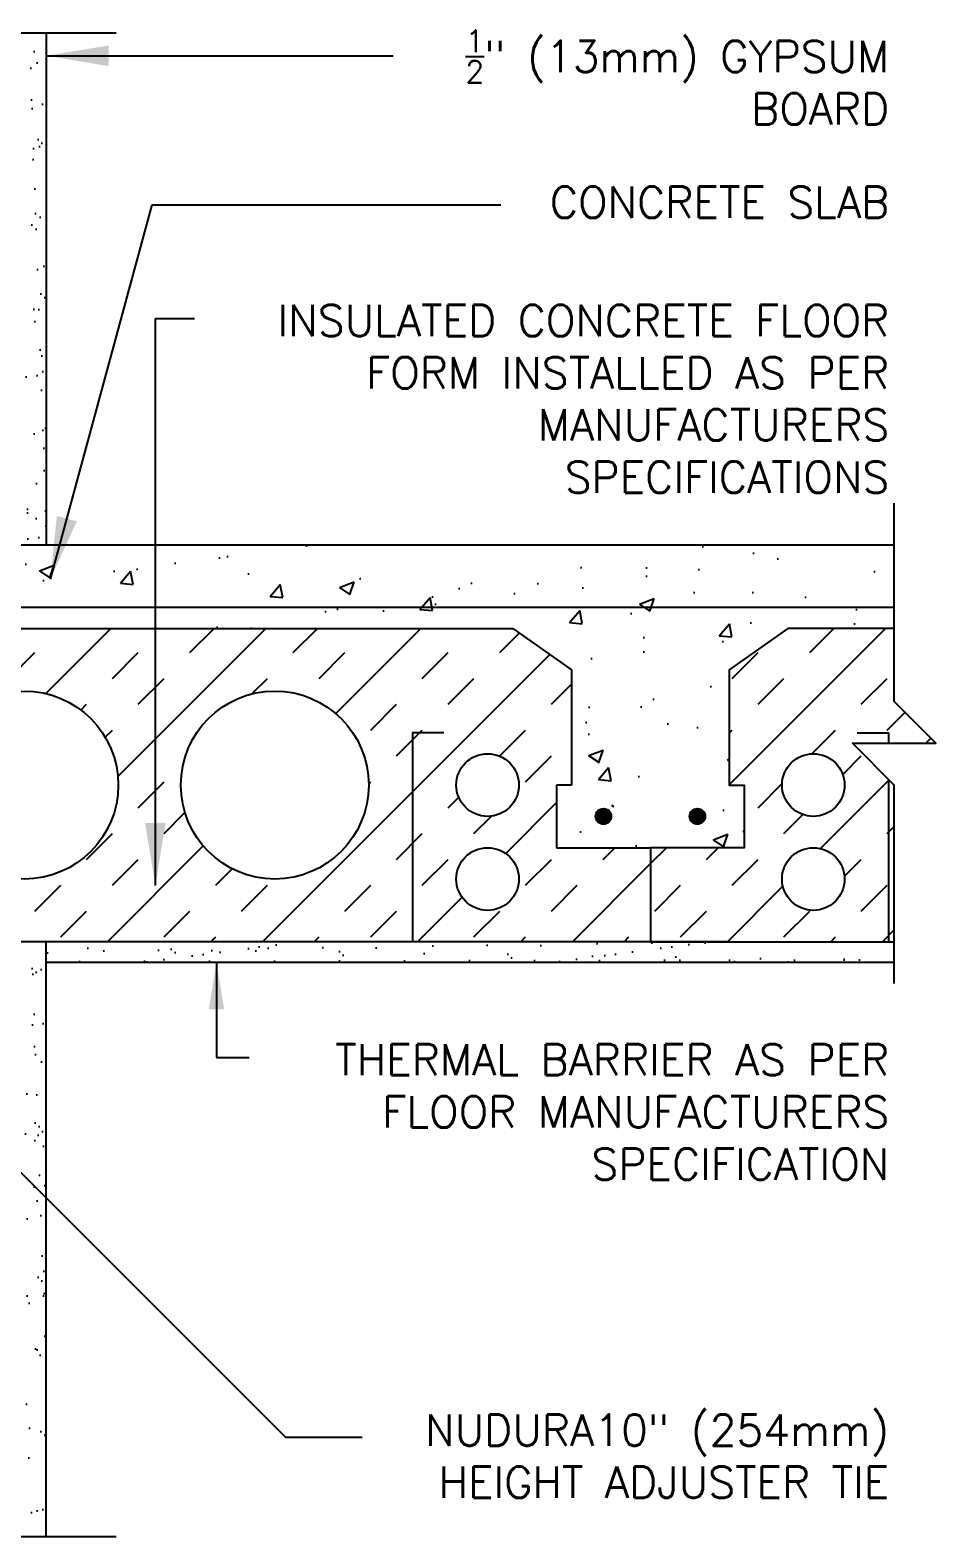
# Model space of a CAD drawing. Header units: inches. Extents: x 191 to 299, y 36 to 108.
# Drawn here: x 276.88 to 298.59, y 71.17 to 107.24 of the extents above; entities that cross this region are included whole.
import ezdxf

# ---------------------------------------------------------------- set-up
doc = ezdxf.new("R2010")
doc.units = ezdxf.units.IN
doc.header["$LTSCALE"] = 0.5
doc.header["$MEASUREMENT"] = 0
for name, color, linetype in [('HATCH', 12, 'Continuous'), ('line25', 2, 'Continuous'), ('LINE3', 3, 'Continuous'), ('LINE9', 9, 'Continuous'), ('TEXT', 4, 'Continuous')]:
    doc.layers.add(name, color=color, linetype=linetype)
doc.styles.add('DIM', font='romans.shx', dxfattribs={"width": 0.7})
doc.styles.add('ROMANS', font='romans.shx', dxfattribs={"height": 0.75})
doc.styles.get("Standard").update_dxf_attribs({"font": 'romans.shx', "height": 0.75})
doc.linetypes.add('STEEL', pattern='A,0.5,-0.2,["X",Standard,S=0.1,R=0,X=-0.1,Y=-0.05],-0.1', length=0.8)
doc.dimstyles.new('ext_12', dxfattribs={"dimscale": 12, "dimtxt": 0.09375, "dimasz": 0.09375, "dimexe": 0.09375, "dimexo": 0.0625, "dimgap": 0.0625, "dimtad": 1, "dimdec": 1, "dimzin": 2, "dimdsep": 46, "dimlunit": 4, "dimtxsty": 'DIM', "dimcen": 0.09, "dimdle": 0.09375, "dimclrt": 4, "dimadec": 0, "dimazin": 0, "dimtfac": 1, "dimtdec": 1, "dimtmove": 2, "dimatfit": 3, "dimfxl": 1, "dimfrac": 2, "dimtolj": 1, "dimtzin": 0, "dimarcsym": 0})
doc.dimstyles.new('ext_8', dxfattribs={"dimscale": 8, "dimtxt": 0.09375, "dimasz": 0.09375, "dimexe": 0.09375, "dimexo": 0.0625, "dimgap": 0.0625, "dimtad": 1, "dimdec": 1, "dimzin": 3, "dimdsep": 46, "dimlunit": 4, "dimtxsty": 'DIM', "dimcen": 0.09, "dimdle": 0.09375, "dimclrt": 4, "dimadec": 0, "dimazin": 0, "dimtfac": 1, "dimtdec": 1, "dimtmove": 2, "dimatfit": 3, "dimfxl": 1, "dimfrac": 2, "dimtolj": 1, "dimtzin": 0, "dimarcsym": 0})
pattern_1 = [(37.5, (79.0104, -47.49384), (-0.0314967, 0.963412), [0, -0.76, 0, -0.85, 0, -0.8125]), (7.5, (79.0104, -47.4938), (0.8848884, 1.411073), [0, -0.41, 0, -0.685, 0, -0.2625]), (327.5, (78.3954, -47.49384), (1.557071, 0.0028295), [0, -0.25, 0, -0.9, 0, -1.175]), (317.5, (78.3954, -47.4938), (1.503063, 0.438838), [0, -0.125, 0, -0.59, 0, -0.675])]

msp = doc.modelspace()

# ---------------------------------------------------------------- hatches: boundary and pattern name
at = {"layer": 'HATCH'}
h = msp.add_hatch(dxfattribs=at)
h.set_pattern_fill('AR-SAND', color=256, scale=0.5, style=0)
h.set_pattern_definition(pattern_1)
h.paths.add_polyline_path([(277.268, 107.166), (276.768, 107.166), (276.768, 98.166), (276.768, 94.916), (277.268, 94.916)])
h = msp.add_hatch(dxfattribs=at)
h.set_pattern_fill('AR-CONC', color=256, scale=0.5)
h.set_pattern_definition([(50, (0, 0), (3.5863, -0.31376), [0.375, -4.125]), (355, (0, 0), (-0.693757, 3.76096), [0.3, -3.3]), (100.4514, (0.299, -0.026), (2.892544, 3.4472), [0.3187, -3.50571]), (46.1842, (0, 1), (5.336207, -0.827596), [0.5625, -6.1875]), (96.6356, (0.4447, 0.931), (4.67331, 4.87059), [0.47805, -5.25857]), (351.1842, (0, 1), (4.67331, 4.87059), [0.45, -4.95]), (21, (0.5, 0.75), (2.984535, -2.013094), [0.375, -4.125]), (326, (0.5, 0.75), (1.216577, 3.62575), [0.3, -3.3]), (71.4514, (0.7487, 0.5822), (4.20111, 1.612656), [0.3187, -3.50571]), (37.5, (0, 0), (0.0607993, 1.6644693), [0, -3.26, 0, -3.35, 0, -3.3125]), (7.5, (0, 0), (1.315348, 1.972059), [0, -1.91, 0, -3.185, 0, -1.2625]), (327.5, (-1.115, 0), (2.669112, -0.1127744), [0, -1.25, 0, -3.9, 0, -5.175]), (317.5, (-1.615, 0), (2.91593, 0.500525), [0, -1.625, 0, -2.59, 0, -3.675])])
h.paths.add_polyline_path([(274.143, 90.916), (276.143, 92.916), (288.452, 92.916), (289.856, 91.926), (289.856, 89.166), (289.496, 89.166), (289.496, 87.666), (291.746, 87.666), (293.996, 87.666), (293.996, 89.166), (293.636, 89.166), (293.636, 91.926), (295.04, 92.916), (297.586, 92.916), (297.586, 94.916), (274.143, 94.916), (274.143, 94.824), (274.063, 94.744), (273.973, 94.744), (273.943, 94.774), (273.793, 94.774, -0.414214), (273.743, 94.824), (273.643, 94.824), (273.643, 95.02, 0.129832), (273.52, 94.916, 0.520567), (272.881, 94.924, 0.520567), (272.471, 94.924, 0.520567), (271.888, 94.924, 0.210681), (271.643, 95.073, 0.210681), (271.398, 94.924, 0.520567), (270.816, 94.924, 0.520567), (270.406, 94.924, 0.520567), (269.766, 94.916, 0.079956), (269.696, 94.988, 0.079956), (269.627, 94.916, 0.520567), (268.987, 94.924, 0.520567), (268.577, 94.924, 0.520567), (267.995, 94.924, 0.520567), (267.413, 94.924, 0.520567), (267.011, 94.924, 0.520567), (266.306, 94.924, 0.520567), (265.844, 94.924, 0.520567), (265.573, 94.924, 0.520567), (264.893, 94.924, 0.520567), (264.704, 94.924, 0.069351), (264.643, 94.994), (264.643, 94.824), (264.543, 94.824, -0.414214), (264.493, 94.774), (264.393, 94.774), (264.343, 94.774), (264.313, 94.744), (264.223, 94.744), (264.143, 94.824), (264.143, 94.521), (264.508, 94.521), (264.508, 93.321), (264.143, 93.321), (264.143, 92.571), (264.508, 92.571), (264.508, 91.371), (264.143, 91.371), (264.143, 90.621), (264.508, 90.621), (264.508, 89.541), (264.143, 89.541), (264.143, 88.791), (264.508, 88.791), (264.508, 87.711), (264.143, 87.711), (264.143, 86.961), (264.508, 86.961), (264.508, 85.761), (264.143, 85.761), (264.143, 85.457, -0.506254), (264.683, 85.429, -0.520567), (264.872, 85.429, -0.520567), (265.552, 85.429, -0.520567), (265.823, 85.429, -0.520567), (266.285, 85.429, -0.520567), (266.99, 85.429, -0.520567), (267.392, 85.429, -0.520567), (267.974, 85.429, -0.520567), (268.556, 85.429, -0.520567), (268.966, 85.429, -0.520567), (269.606, 85.421, -0.520567), (270.122, 85.421, -0.520567), (270.639, 85.421, -0.520567), (271.278, 85.429, -0.520567), (271.688, 85.429, -0.376132), (272.143, 85.541, -0.376132), (272.598, 85.429, -0.520567), (273.008, 85.429, -0.520567), (273.648, 85.421, -0.486615), (274.143, 85.448)])
h = msp.add_hatch(dxfattribs=at)
h.set_pattern_fill('AR-SAND', color=256, scale=0.5, style=0)
h.set_pattern_definition(pattern_1)
h.paths.add_polyline_path([(277.268, 85.416), (276.768, 85.416), (276.768, 80.166), (276.768, 71.166), (277.268, 71.166)])
h = msp.add_hatch(dxfattribs=at)
h.set_pattern_fill('AR-SAND', color=256, scale=0.5, style=0)
h.set_pattern_definition([(37.5, (74.207, 11.2777), (-0.0314967, 0.963412), [0, -0.76, 0, -0.85, 0, -0.8125]), (7.5, (74.207, 11.2777), (0.8848884, 1.411073), [0, -0.41, 0, -0.685, 0, -0.2625]), (327.5, (73.592, 11.2777), (1.557071, 0.0028295), [0, -0.25, 0, -0.9, 0, -1.175]), (317.5, (73.592, 11.2777), (1.503063, 0.438838), [0, -0.125, 0, -0.59, 0, -0.675])])
h.paths.add_polyline_path([(297.586, 84.916), (297.586, 85.416), (291.746, 85.416), (277.268, 85.416), (277.268, 84.916)])
at = {"layer": 'LINE3'}
for points in [[(290.809, 88.416, 1), (290.434, 88.416, 1)], [(293.059, 88.416, 1), (292.684, 88.416, 1)]]:
    msp.add_hatch(color=256, dxfattribs=at).paths.add_polyline_path(points)

# ---------------------------------------------------------------- linework, layer by layer
at = {"layer": 'HATCH'}
for p, q in [((285.662, 94.897), (285.662, 94.897)), ((277.258, 91.357), (278.817, 92.916)), ((278.987, 89.373), (282.53, 92.916)), ((280.713, 92.337), (281.292, 92.916)), ((283.187, 92.337), (283.767, 92.916)), ((284.205, 90.879), (286.242, 92.916)), ((288.137, 92.337), (288.607, 92.807)), ((293.636, 89.174), (297.379, 92.916)), ((295.562, 92.337), (296.141, 92.916)), ((276.382, 91.718), (277, 92.337)), ((278.856, 91.718), (279.475, 92.337)), ((282.454, 85.416), (289.333, 92.295)), ((283.806, 91.718), (284.425, 92.337)), ((286.281, 91.718), (286.9, 92.337)), ((293.706, 91.718), (294.324, 92.337)), ((279.475, 91.099), (280.094, 91.718)), ((282.199, 91.348), (282.569, 91.718)), ((286.9, 91.099), (287.519, 91.718)), ((294.324, 91.099), (294.943, 91.718)), ((296.799, 91.099), (297.418, 91.718)), ((289.375, 91.099), (289.856, 91.581)), ((278.101, 90.962), (278.238, 91.099)), ((285.044, 90.48), (285.662, 91.099)), ((297.418, 90.48), (297.845, 90.907)), ((278.685, 90.309), (278.856, 90.48)), ((285.662, 89.862), (286.281, 90.48)), ((288.137, 89.862), (288.756, 90.48)), ((293.636, 90.411), (293.706, 90.48)), ((295.615, 89.915), (296.181, 90.48)), ((298.341, 90.166), (298.463, 90.288)), ((288.756, 89.243), (289.375, 89.862)), ((296.356, 89.418), (296.799, 89.862)), ((279.475, 88.624), (280.094, 89.243)), ((284.996, 89.196), (285.044, 89.243)), ((294.324, 88.624), (294.9, 89.2)), ((295.821, 87.646), (297.463, 89.288)), ((286.9, 88.624), (287.152, 88.876)), ((288.278, 87.527), (289.496, 88.746)), ((280.094, 88.005), (280.595, 88.507)), ((287.519, 88.005), (287.935, 88.422)), ((293.158, 88.442), (293.158, 88.442)), ((294.943, 88.005), (295.397, 88.46)), ((297.418, 88.005), (297.586, 88.173)), ((278.238, 87.387), (278.856, 88.005)), ((278.742, 85.416), (281.033, 87.707)), ((285.662, 87.387), (286.281, 88.005)), ((290.612, 87.387), (290.891, 87.666)), ((291.746, 87.284), (292.129, 87.666)), ((293.087, 87.387), (293.366, 87.666)), ((278.856, 86.768), (279.475, 87.387)), ((286.281, 86.768), (286.9, 87.387)), ((288.756, 86.768), (289.375, 87.387)), ((293.706, 86.768), (294.324, 87.387)), ((296.396, 86.984), (296.799, 87.387)), ((281.331, 86.768), (281.725, 87.161)), ((289.879, 85.416), (291.746, 87.284)), ((277, 86.149), (277.619, 86.768)), ((281.95, 86.149), (282.569, 86.768)), ((284.425, 86.149), (285.044, 86.768)), ((289.375, 86.149), (289.993, 86.768)), ((291.85, 86.149), (292.468, 86.768)), ((293.591, 85.416), (294.919, 86.744)), ((296.799, 86.149), (297.418, 86.768)), ((286.166, 85.416), (287.232, 86.482)), ((277.619, 85.531), (278.238, 86.149)), ((280.094, 85.531), (280.713, 86.149)), ((285.044, 85.531), (285.662, 86.149)), ((287.519, 85.531), (288.137, 86.149)), ((292.468, 85.531), (293.087, 86.149)), ((294.943, 85.531), (295.562, 86.149)), ((281.217, 85.416), (281.331, 85.531)), ((283.692, 85.416), (283.806, 85.531)), ((288.641, 85.416), (288.756, 85.531)), ((291.116, 85.416), (291.231, 85.531)), ((296.066, 85.416), (296.181, 85.531)), ((297.303, 85.416), (297.586, 85.698))]:
    msp.add_line(p, q, dxfattribs=at)
at = {"layer": 'line25'}
for p, q in [((274.143, 94.916), (297.586, 94.916)), ((276.143, 92.916), (288.452, 92.916)), ((288.452, 92.916), (289.856, 91.926)), ((289.856, 91.926), (289.856, 89.166)), ((289.856, 89.166), (289.496, 89.166)), ((289.496, 89.166), (289.496, 87.666)), ((289.496, 87.666), (291.746, 87.666)), ((291.746, 87.666), (291.746, 85.416)), ((293.591, 85.416), (274.143, 85.416))]:
    msp.add_line(p, q, dxfattribs=at)
msp.add_lwpolyline([(297.586, 92.916), (295.04, 92.916), (293.636, 91.926), (293.636, 89.166), (293.996, 89.166), (293.996, 87.666), (291.746, 87.666), (291.746, 85.416), (297.586, 85.416)], dxfattribs=at)
at = {"layer": 'LINE3', "linetype": 'STEEL'}
msp.add_line((297.586, 93.416), (276.143, 93.416), dxfattribs=at)
at = {"layer": 'LINE3'}
for centre in [(290.621, 88.416), (292.871, 88.416)]:
    msp.add_circle(centre, 0.188, dxfattribs=at)
at = {"layer": 'LINE9'}
for p, q in [((278.943, 107.166), (268.143, 107.166)), ((277.268, 107.166), (277.268, 94.916)), ((277.268, 71.166), (277.268, 85.416)), ((297.586, 84.916), (277.268, 84.916)), ((278.943, 71.166), (268.143, 71.166))]:
    msp.add_line(p, q, dxfattribs=at)
for points in [[(297.586, 84.416), (297.586, 89.166), (296.586, 90.166), (298.586, 90.166), (297.586, 91.166), (297.586, 95.916)], [(286.795, 90.416), (286.045, 90.416), (286.045, 85.416)], [(296.698, 90.416), (297.448, 90.416), (297.448, 90.166)], [(297.448, 89.304), (297.448, 85.416)]]:
    msp.add_lwpolyline(points, dxfattribs=at)
for centre, radius in [((276.746, 89.166), 2.25), ((282.746, 89.166), 2.25), ((287.844, 89.166), 0.75), ((295.649, 89.166), 0.75), ((287.844, 86.916), 0.75), ((295.649, 86.916), 0.75)]:
    msp.add_circle(centre, radius, dxfattribs=at)

# ---------------------------------------------------------------- texts
at = {"layer": 'TEXT', "char_height": 0.75, "attachment_point": 6, "style": 'ROMANS'}
for s, insert, width in [('\\A1; {\\H0.7x;\\S1/2;}" (13mm) GYPSUM BOARD', (297.47, 106.111), 12.17415), ('\\A1;CONCRETE SLAB', (297.47, 103.119), 12.17415), ('INSULATED CONCRETE FLOOR FORM INSTALLED AS PER MANUFACTURERS SPECIFICATIONS', (297.47, 98.413), 17.62644), ('THERMAL BARRIER AS PER FLOOR MANUFACTURERS SPECIFICATION', (297.47, 81.341), 17.24655), ('NUDURA10" (254mm) HEIGHT ADJUSTER TIE', (297.47, 73.097), 13.20807)]:
    msp.add_mtext(s, dxfattribs=dict(at, insert=insert, width=width))

# ---------------------------------------------------------------- leaders
at = {"layer": 'TEXT'}
for points, dimstyle, override in [([(277.266, 106.627), (282.685, 106.627), (285.584, 106.627)], 'ext_8', {"dimasz": 0.1875, "dimtad": 0}), ([(277.37, 94.098), (279.806, 103.061), (288.162, 103.061)], 'ext_8', {"dimasz": 0.1875, "dimtad": 0}), ([(279.885, 86.761), (279.885, 100.335), (280.819, 100.335)], 'ext_8', {"dimasz": 0.1875, "dimtad": 0}), ([(281.349, 84.919), (281.349, 82.646), (282.136, 82.646)], 'ext_12', {"dimgap": 0.0625, "dimtad": 0}), ([(273.368, 83.175), (283, 73.552), (284.838, 73.552)], 'ext_8', {"dimasz": 0.1875, "dimtad": 0})]:
    msp.add_leader(points, dimstyle=dimstyle, override=override, dxfattribs=at)

doc.saveas('drawing.dxf')
